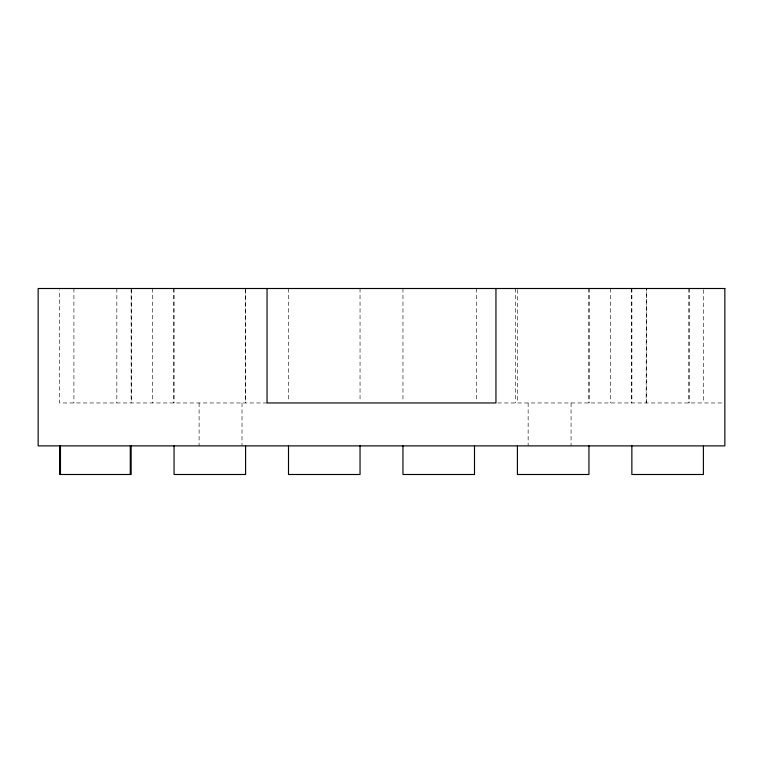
<?xml version="1.0" encoding="UTF-8"?>
<svg xmlns="http://www.w3.org/2000/svg" width="763" height="763" viewBox="0 0 763 763"><rect width="100%" height="100%" fill="white"/><g stroke="black" fill="none" stroke-linecap="round" stroke-linejoin="round"><path stroke-width="0.57" stroke-dasharray="3.81 2.86" d="M267.05 402.959L59.609 402.959L59.609 289.702M497.743 402.959L723.658 402.959M703.391 289.692L703.391 402.959M689.084 288.509L689.084 402.959M688.989 288.509L688.913 402.959M646.337 402.959L646.337 288.509L646.166 402.959M631.859 288.509L631.859 402.959M631.754 288.509L631.754 402.959M610.4 288.509L610.4 402.959M589.046 288.509L589.046 402.959M588.941 288.509L588.941 402.959M571.058 402.959L571.058 445.878M528.139 402.959L528.139 445.878M517.409 289.692L517.409 402.959M515.302 288.509L515.302 402.959M476.598 288.509L476.598 401.767M402.959 288.509L402.959 401.777M360.041 288.509L360.041 401.777M288.385 288.509L288.385 401.767M245.715 288.509L245.715 402.959M245.591 289.702L245.591 402.959M242.014 402.959L242.014 445.878M199.095 402.959L199.095 445.878M174.059 288.509L174.059 402.959M173.773 288.509L173.773 402.959M152.6 288.509L152.6 402.959M131.427 289.702L131.427 402.959M131.141 288.509L131.141 402.959M116.834 288.509L116.834 402.959M73.916 288.509L73.916 402.959"/><path stroke-width="1.14" d="M703.391 445.878L703.391 474.491L631.859 474.491L631.859 445.878M588.941 445.878L588.941 474.491L517.409 474.491L517.409 445.878M495.95 288.509L495.95 402.959L267.05 402.959L267.05 288.509M474.491 445.878L474.491 474.491L402.959 474.491L402.959 445.878M360.041 445.878L360.041 474.491L288.509 474.491L288.509 445.878M245.591 445.878L245.591 474.491L174.059 474.491L174.059 445.878M131.141 445.878L131.141 474.491L59.609 474.491L59.609 445.878M130.282 445.878L130.282 474.491M60.468 445.878L60.468 474.491M724.85 288.509L38.15 288.509L38.15 445.878L724.85 445.878L724.85 288.509"/></g></svg>
